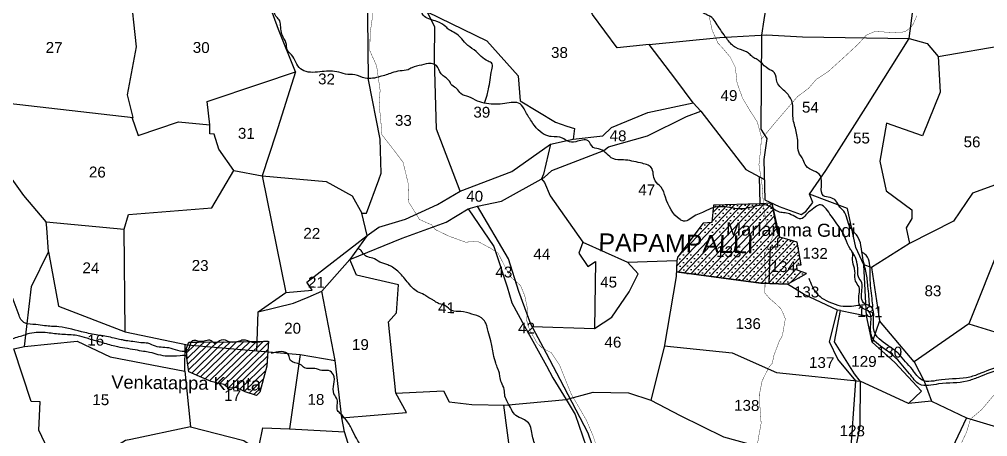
# Model space of a CAD drawing. Header units: feet. Extents: x 751091 to 766702, y 1607162 to 1618807.
# Drawn here: x 754263 to 756866, y 1615903 to 1617025 of the extents above; entities that cross this region are included whole.
import ezdxf
from ezdxf.enums import TextEntityAlignment as Align

# ---------------------------------------------------------------- set-up
doc = ezdxf.new("R2010")
doc.units = ezdxf.units.FT
doc.header["$LTSCALE"] = 15
doc.header["$MEASUREMENT"] = 0
doc.linetypes.add('HIDDEN2', pattern=[0.1875, 0.125, -0.0625])
for name, color, linetype in [('PLOT', 7, 'Continuous'), ('ROADS', 6, 'Continuous'), ('TANKS-STREAM', 4, 'Continuous'), ('VILLAGE', 30, 'Continuous')]:
    doc.layers.add(name, color=color, linetype=linetype)
doc.styles.get("Standard").update_dxf_attribs({"font": 'arial.ttf'})
pattern_1 = [(44.195984, (-2315.616, 53486.583), (-8.48262893, 8.72410213), [])]

msp = doc.modelspace()

# ---------------------------------------------------------------- hatches: boundary and pattern name
at = {"layer": 'TANKS-STREAM'}
h = msp.add_hatch(dxfattribs=at)
h.set_pattern_fill('ANSI31', color=256, scale=97.345554, angle=-0.804)
h.set_pattern_definition(pattern_1)
edge = h.paths.add_edge_path()
edge.add_line((754901.8, 1616133.7), (754902.5, 1616156.5))
edge.add_spline(control_points=[(754902.5, 1616156.5), (754898.1, 1616155.9), (754890.7, 1616155.2), (754883.4, 1616158), (754880.5, 1616159.2)], knot_values=[29.354845, 29.354845, 29.354845, 29.354845, 42.916784, 52.279915, 52.279915, 52.279915, 52.279915], degree=3, periodic=0)
edge.add_line((754880.5, 1616159.2), (754851.3, 1616158.7))
edge.add_spline(control_points=[(754851.3, 1616158.7), (754843.8, 1616156.5), (754835.3, 1616155.2), (754827, 1616158), (754826.2, 1616158.4)], knot_values=[83.383857, 83.383857, 83.383857, 83.383857, 106.552493, 109.225445, 109.225445, 109.225445, 109.225445], degree=3, periodic=0)
edge.add_line((754826.2, 1616158.4), (754797.8, 1616157.9))
edge.add_spline(control_points=[(754797.8, 1616157.9), (754794.2, 1616155.2), (754788.8, 1616151.3), (754784.3, 1616156), (754782.5, 1616157.7)], knot_values=[139.535153, 139.535153, 139.535153, 139.535153, 151.584289, 158.690748, 158.690748, 158.690748, 158.690748], degree=3, periodic=0)
edge.add_line((754782.5, 1616157.7), (754744.5, 1616157.1))
edge.add_line((754744.5, 1616157.1), (754724.6, 1616157.3))
edge.add_spline(control_points=[(754724.6, 1616157.3), (754724, 1616156.5), (754722.6, 1616153.8), (754721.8, 1616151), (754721.4, 1616149.2)], knot_values=[220.557822, 220.557822, 220.557822, 220.557822, 223.591594, 229.370625, 229.370625, 229.370625, 229.370625], degree=3, periodic=0)
edge.add_line((754721.4, 1616149.2), (754901.8, 1616133.7))
h = msp.add_hatch(dxfattribs=at)
h.set_pattern_fill('ANSI31', color=256, scale=97.345554, angle=-0.804)
h.set_pattern_definition(pattern_1)
h.paths.add_polyline_path([(754932.8, 1616159.9), (754902.6, 1616159.5), (754901.8, 1616133.7), (754930.8, 1616131.2)])
h = msp.add_hatch(dxfattribs=at)
h.set_pattern_fill('ANSI31', color=256, scale=97.345554, angle=-0.804)
h.set_pattern_definition(pattern_1)
edge = h.paths.add_edge_path()
edge.add_line((754812.8, 1616043), (754825.2, 1616033.8))
edge.add_line((754825.2, 1616033.8), (754845.9, 1616035.4))
edge.add_line((754845.9, 1616035.4), (754870.4, 1616023.8))
edge.add_line((754870.4, 1616023.8), (754900.3, 1616013.6))
edge.add_line((754900.3, 1616013.6), (754909.5, 1616023))
edge.add_line((754909.5, 1616023), (754928, 1616092.7))
edge.add_line((754928, 1616092.7), (754930.8, 1616131.2))
edge.add_line((754930.8, 1616131.2), (754901.8, 1616133.7))
edge.add_line((754901.8, 1616133.7), (754721.4, 1616149.2))
edge.add_spline(control_points=[(754721.4, 1616149.2), (754720.8, 1616146.9), (754719.7, 1616142), (754716, 1616136.5), (754713.3, 1616134.5), (754712.5, 1616134)], knot_values=[229.370625, 229.370625, 229.370625, 229.370625, 236.878265, 244.990757, 248.208647, 248.208647, 248.208647, 248.208647], degree=3, periodic=0)
edge.add_line((754712.5, 1616134), (754713, 1616119.2))
edge.add_spline(control_points=[(754713, 1616119.2), (754713.3, 1616118.7), (754713.7, 1616117.3), (754713.3, 1616115.5), (754713.1, 1616114.5)], knot_values=[1130.168876, 1130.168876, 1130.168876, 1130.168876, 1132.603369, 1135.516739, 1135.516739, 1135.516739, 1135.516739], degree=3, periodic=0)
edge.add_line((754713.1, 1616114.5), (754718.5, 1616077.6))
edge.add_line((754718.5, 1616077.6), (754747.1, 1616064.9))
edge.add_line((754747.1, 1616064.9), (754778.4, 1616051.1))
edge.add_line((754778.4, 1616051.1), (754812.8, 1616043))
at = {"layer": 'VILLAGE', "linetype": 'Continuous'}
h = msp.add_hatch(dxfattribs=at)
h.set_pattern_fill('SACNCR', color=256, scale=150, angle=1.53032, style=0)
h.paths.add_polyline_path([(756253.7, 1616529.1), (756128.7, 1616525.3), (756124.4, 1616478.7), (756100.6, 1616477.1), (756032.7, 1616386.3), (756030, 1616376.7), (756029.1, 1616346), (756255.8, 1616315.5), (756327.2, 1616312.8), (756378.6, 1616341.4), (756353.2, 1616350.3), (756352.8, 1616364.8), (756364, 1616365.2), (756353.8, 1616426.2), (756306.8, 1616439.3), (756286.3, 1616530.5)])
h.paths.add_polyline_path([(755807, 1616389.9), (756248.4, 1616383.8), (756249.4, 1616455.7), (755808, 1616461.9)], flags=9)

# ---------------------------------------------------------------- linework, layer by layer
at = {"layer": 'PLOT'}
for points in [[(756286.5, 1617411.7), (756293.3, 1617207.6), (756264.2, 1617023.5), (756257.8, 1616982.9), (756255.9, 1616729.4), (756271.9, 1616704.6), (756264.2, 1616648.6), (756267.1, 1616539.5), (756305.5, 1616521.5), (756364.2, 1616500.2), (756377.2, 1616508.1), (756396, 1616532.4), (756386.5, 1616555)], [(755955.8, 1616957.1), (756146.1, 1616976.6), (756271.1, 1616983.6), (756367.6, 1616977.9), (756654.9, 1616974), (756671.7, 1617104.3), (756726.9, 1617168.2), (756688, 1617222.1), (756681.1, 1617282.5), (756730.4, 1617401)], [(755005.7, 1616883.8), (754952.5, 1616716), (754915.8, 1616604.7), (755087.9, 1616589.3), (755158, 1616550.6), (755183.7, 1616504.3), (755196.2, 1616503.7), (755229, 1616593.2), (755235.5, 1616611.1), (755232.8, 1616702.8), (755201.9, 1616862.8), (755198.5, 1617117.1), (755197.5, 1617204.1)], [(755271.5, 1617174.5), (755273.4, 1617140), (755358.8, 1617045.5), (755519.8, 1616967.6), (755603.8, 1616872.8), (755609.4, 1616806.4), (755704, 1616749), (755734.2, 1616737.8), (755755.1, 1616731.8), (755752, 1616703.3), (755831.2, 1616712.2), (755854.5, 1616734), (755952.5, 1616775), (756074.2, 1616800.3), (756027.9, 1616863.7), (755955.8, 1616957.1), (755869.5, 1616948.3), (755803.5, 1617038.4), (755770.6, 1617108.6), (755716.7, 1617172.4)], [(754565.4, 1616761.9), (754582.1, 1616712.5), (754690.7, 1616749.3), (754775.1, 1616741.3), (754767.7, 1616803.8), (754911.7, 1616852.2), (755005.7, 1616883.8), (754959.7, 1616997.5), (754898.4, 1617165.4)], [(753822.1, 1616743.5), (753998.3, 1616681.8), (754133.5, 1616682.7), (754110, 1616812), (754201.2, 1616803.2), (754568.9, 1616761.5), (754554, 1616821.9), (754578.2, 1616951.1), (754560.6, 1617110.3)], [(755197.9, 1616443.7), (755229.7, 1616466.3), (755300.8, 1616487.4), (755386.9, 1616527.4), (755447.6, 1616562.7), (755384.5, 1616729.8), (755378.6, 1616918.2), (755380, 1617005.2), (755358.8, 1617045.5)], [(756654.9, 1616974), (756703, 1616959.8), (756732.5, 1616925.2), (756919.7, 1616957.1), (756998.3, 1617016.4)], [(756919.7, 1616957.1), (757000.3, 1616823.6), (757057.5, 1616728), (757039.4, 1616625.2), (757022.6, 1616594.6), (756977.6, 1616573.3), (756906.3, 1616587.6), (756824.9, 1616557.3), (756773.7, 1616482), (756655.4, 1616422.5), (756553.6, 1616357.9), (756532.9, 1616364.7), (756511, 1616411.2), (756489.3, 1616516.1), (756386.5, 1616555), (756430.3, 1616618.7), (756538, 1616788.1), (756654.9, 1616974)], [(756732.5, 1616925.2), (756737.9, 1616829), (756690.4, 1616712.2), (756593.3, 1616746), (756575.8, 1616644.1), (756592.4, 1616563.8), (756661.8, 1616512.5), (756661.9, 1616489.8), (756647, 1616464.5), (756655.4, 1616422.5)], [(754547.1, 1616185), (754715.4, 1616149.7), (754901.8, 1616133.7), (754905.1, 1616238.7), (755000.2, 1616261.7), (755039.2, 1616278.4), (755076, 1616294.3), (755151.4, 1616379.8), (755292.3, 1616436.4), (755410.2, 1616480.1), (755469.1, 1616515.2), (755494.1, 1616523), (755559.2, 1616536.4), (755673.2, 1616600.1), (755694.1, 1616618.3), (755833.8, 1616672.8), (755846.1, 1616682.6), (755951.3, 1616711.9), (756055.9, 1616763.5), (756094.4, 1616778.6), (756074.2, 1616800.3)], [(756094.4, 1616778.6), (756215.9, 1616621.6), (756265.7, 1616594.1)], [(754839.1, 1616619.1), (754799.4, 1616676.1), (754787.1, 1616716.3), (754775.2, 1616717.7), (754775.1, 1616741.3)], [(754248.5, 1616139), (754276.6, 1616145.5), (754295.4, 1616307), (754341.2, 1616400), (754336.7, 1616464.7), (754335.6, 1616480.5), (754275.3, 1616551.5), (754243.9, 1616595.5), (754208.9, 1616612.8), (754197.5, 1616651.8), (754133.5, 1616682.7)], [(755447.6, 1616562.7), (755586.3, 1616616.2), (755690.8, 1616689.4), (755752, 1616703.3)], [(755690.8, 1616689.4), (755671.8, 1616608.5), (755666.5, 1616596.4), (755674.9, 1616586.1), (755689.6, 1616550.7), (755778, 1616426.4), (755897.5, 1616372.5), (756030, 1616376.7)], [(754335.6, 1616480.5), (754544.6, 1616461.3), (754556.3, 1616500.6), (754780.3, 1616518.2), (754839.1, 1616619.1), (754915.8, 1616604.7)], [(754915.8, 1616604.7), (754979.1, 1616290.2)], [(756251.4, 1616601.9), (756253.7, 1616529.1), (756128.7, 1616525.3), (756124.4, 1616478.7), (756100.6, 1616477.1), (756032.7, 1616386.3), (756030, 1616376.7), (756028.7, 1616333.6), (755995.9, 1616143.4), (755960, 1616001.4), (756038.9, 1615959.6), (756155.8, 1615902.7), (756308.9, 1615860.4), (756414.8, 1615824.2), (756433, 1615803.2), (756496.2, 1615837.6), (756511.1, 1616053.2), (756463.3, 1616111.3), (756440.5, 1616157.8), (756461.8, 1616242.7), (756372.4, 1616285.6), (756327.2, 1616312.8), (756255.8, 1616315.5), (756029.1, 1616346)], [(756977.6, 1616573.3), (756951.2, 1616503), (756941.1, 1616472.2), (756929.4, 1616420.8), (756902.1, 1616424.3), (756815, 1616206), (756885.2, 1616184.7), (756983.1, 1616139.3), (757060.7, 1616277.1), (757152.9, 1616233.7), (757187, 1616144.9), (757275.9, 1616142), (757346.2, 1616308), (757413.4, 1616400.7)], [(755469.1, 1616515.2), (755538.1, 1616414.3), (755574.5, 1616306), (755586.6, 1616263.2), (755620.9, 1616200.1), (755680.3, 1616093.1), (755696.6, 1616061.3), (755732.6, 1616003.3), (755757, 1615962.9), (755786.1, 1615876.2), (755831.6, 1615752.9), (755843.2, 1615678.6), (755868.2, 1615558.8), (755927.9, 1615496.4), (755936.9, 1615505.1), (755879.8, 1615581), (755844.6, 1615758.7), (755792.3, 1615912.1), (755716.4, 1616056.8), (755671, 1616143.2), (755638.2, 1616205.6), (755605.9, 1616293), (755578.1, 1616380.9), (755494.1, 1616523)], [(756327.2, 1616312.8), (756378.6, 1616341.4), (756353.2, 1616350.3), (756352.8, 1616364.8), (756364, 1616365.2), (756353.8, 1616426.2), (756306.8, 1616439.3), (756300.9, 1616451.4), (756286.3, 1616530.5)], [(754905.1, 1616238.7), (754979.1, 1616290.2), (755050.1, 1616297.3), (755035.4, 1616318.1), (755197.9, 1616443.7), (755183.7, 1616504.3)], [(754341.2, 1616400), (754368.6, 1616253.8), (754547.1, 1616185), (754544.6, 1616461.3)], [(755197.9, 1616443.7), (755151.4, 1616379.8)], [(755778, 1616426.4), (755766.9, 1616396), (755791.1, 1616360.6), (755811.2, 1616374.4), (755809.2, 1616194.1), (755855.1, 1616224), (755902.1, 1616292.7), (755926.5, 1616340.6), (755897.5, 1616372.5)], [(756306.8, 1616439.3), (756300.8, 1616434), (756300.6, 1616412.5), (756280.9, 1616412.7), (756277.3, 1616314.7)], [(755129.5, 1615953.5), (755303.5, 1615968.1), (755274.6, 1616019.9), (755255.4, 1616212), (755276.5, 1616236.3), (755282.2, 1616311.6), (755169.1, 1616337.2), (755151.4, 1616379.8)], [(756470.4, 1616242.2), (756540.1, 1616228.3), (756532.9, 1616364.7)], [(756553.6, 1616357.9), (756574.5, 1616214.1), (756555.6, 1616157), (756540.1, 1616228.3)], [(754722.8, 1615929.6), (754866.3, 1615893.1), (754897.6, 1615871.3), (754908, 1615878), (754917.7, 1615926.8), (754989.3, 1615923.8), (755136.7, 1615915.9), (755129.5, 1615953.5), (755111.7, 1616108.2), (755076, 1616294.3)], [(755996.6, 1616147.2), (756179.3, 1616128), (756298.3, 1616075.3), (756523, 1616052.1), (756508.1, 1616071.5), (756453.6, 1616157.6), (756470.4, 1616242.2), (756461.8, 1616242.7)], [(756815, 1616206), (756667.7, 1616103.9), (756574.5, 1616214.1)], [(755641.5, 1616199.4), (755809.2, 1616194.1)], [(754276.6, 1616145.5), (754418.2, 1616159.8), (754506.9, 1616117.7), (754707.8, 1616079.1), (754708.9, 1616151.1)], [(753899, 1616124.3), (753908.5, 1616040.4), (753915.3, 1616023.4), (753988.9, 1616020.6), (753969, 1615952.1), (754063.9, 1615806.7), (754339.9, 1615869.7), (754315.4, 1615920.4), (754319.4, 1615996.6), (754294.8, 1615997.9), (754248.5, 1616139)], [(754901.8, 1616133.7), (755017.8, 1616123.6), (755111.7, 1616108.2)], [(756555.6, 1616157), (756615.9, 1616102.8), (756688, 1616025.2), (756652.7, 1615992.5), (756523, 1616052.1), (756522.3, 1615931.5), (756502.7, 1615830)], [(756714.5, 1615998.1), (756808.9, 1615953.6), (756963.3, 1615907), (756999.6, 1615933.4), (756981.4, 1616020.5), (757009.5, 1616020.6), (757137.6, 1615970.8), (757176.3, 1615934.9), (757193.6, 1615946.2), (757187, 1616144.9)], [(755017.8, 1616123.6), (754989.3, 1615923.8)], [(756667.7, 1616103.9), (756694.8, 1616052.2), (756714.5, 1615998.1), (756652.7, 1615992.5)], [(754707.8, 1616079.1), (754722.8, 1615929.6), (754562.5, 1615895.3), (754548.3, 1615892.3), (754447.7, 1615830.7), (754339.9, 1615869.7)], [(755274.6, 1616019.9), (755403.4, 1616026.2), (755418.1, 1615996.7), (755479.2, 1615989.3), (755568.3, 1615988), (755732.6, 1616003.3), (755805, 1616022.7), (755899.9, 1616021), (755960, 1616001.4)], [(755288.1, 1615616.2), (755356.7, 1615668.6), (755384.6, 1615683.4), (755412.4, 1615690.1), (755421.9, 1615734.3), (755522.2, 1615665.8), (755537.5, 1615667.2), (755551.9, 1615699.8), (755569.1, 1615697.9), (755598.9, 1615730.2), (755565.2, 1615988.1)], [(756808.9, 1615953.6), (756709.7, 1615743.2), (756752.5, 1615548.2), (756723.1, 1615333.7), (756522.4, 1615335.9), (756489.7, 1615362.8)], [(755558.4, 1615155.9), (755575.6, 1615352.1), (755581.2, 1615416.5), (755737.5, 1615389.4), (755844.1, 1615370.5), (755800, 1615469.6), (755804.3, 1615538.9), (755746.8, 1615598), (755653.2, 1615615.9), (755544.4, 1615584.7), (755546.7, 1615474.3), (755503.1, 1615469.5), (755379, 1615433.1), (755320.7, 1615458.9), (755289.8, 1615477.6), (755324, 1615553.3), (755322.3, 1615597.7), (755302.6, 1615613.5), (755165.3, 1615638.8), (755159.4, 1615744.9), (755174.2, 1615818.1), (755164.9, 1615827.6), (755136.7, 1615915.9)]]:
    msp.add_lwpolyline(points, dxfattribs=at)
at = {"layer": 'ROADS', "linetype": 'HIDDEN2', "ltscale": 10, "const_width": 1}
for points in [[(755214.8, 1617050.7), (755205.8, 1616987.5), (755205.1, 1616940.5), (755223.3, 1616900), (755232.7, 1616834.2), (755230.2, 1616794.3), (755234.2, 1616756.9), (755237.4, 1616715.1), (755269.2, 1616674.3), (755294.5, 1616640.5), (755307.9, 1616584.9), (755309.7, 1616533.4), (755338.7, 1616486.9), (755371.4, 1616472.3), (755380.9, 1616459.9), (755418, 1616442), (755462.2, 1616426), (755495.1, 1616428.1), (755532.2, 1616408.2), (755550.1, 1616395.8), (755569.2, 1616358.6), (755583.2, 1616332.9), (755610.1, 1616309.3), (755621.5, 1616281.9), (755629.2, 1616244.6), (755626.6, 1616215.8), (755634.2, 1616191), (755655, 1616154.1), (755669.4, 1616140.6), (755692.4, 1616129.2), (755715.1, 1616095.3), (755746.1, 1616018), (755766.3, 1615983.3), (755786.6, 1615948.1), (755804.4, 1615906.9), (755831.5, 1615825.8)], [(756116.3, 1617036.3), (756125.2, 1616995.8), (756140.4, 1616961.7), (756153.2, 1616947.9), (756173.8, 1616923.6), (756187.5, 1616895.8), (756192.2, 1616853.7), (756206.7, 1616813.4), (756227.7, 1616778.1), (756246.6, 1616748.9), (756257.1, 1616710.1), (756256.1, 1616679.9), (756250.8, 1616634.4), (756259.4, 1616579.5), (756263.3, 1616521.9), (756270.6, 1616479.5), (756288.9, 1616442.5), (756276.5, 1616415), (756266.3, 1616394.3), (756266, 1616377.6), (756267.7, 1616346.8), (756267.3, 1616318.3), (756266.9, 1616289.1), (756279.7, 1616274.3), (756295.7, 1616260.5), (756309.7, 1616247.3), (756315.8, 1616234.7), (756321.8, 1616220), (756313.9, 1616174.7), (756304.8, 1616158.3), (756290.6, 1616119.9), (756287.2, 1616101.2), (756278.2, 1616089.8), (756267.5, 1616069.6), (756259.4, 1616052.5), (756252.7, 1616019.5), (756253.7, 1615981.4), (756256.8, 1615939.1), (756251.1, 1615908.4), (756247.1, 1615884.4)], [(756675.3, 1617035.3), (756665.9, 1617012.8), (756658.5, 1617002.4), (756645, 1616993), (756627.7, 1616988.7), (756600.6, 1616990.3), (756562.9, 1616992.6), (756539.3, 1616982.5), (756517.6, 1616958.5), (756480.5, 1616924.1), (756459, 1616904.6), (756436.9, 1616884.6), (756404.5, 1616863.3), (756384.1, 1616839.4), (756355.1, 1616818), (756318.3, 1616775.2), (756296.7, 1616750), (756266.2, 1616713.5), (756256.8, 1616702.3)], [(756795.5, 1615886.5), (756808.9, 1615915.3), (756819.5, 1615950.4), (756848.8, 1615975), (756891.6, 1616025.6)]]:
    msp.add_lwpolyline(points, dxfattribs=at)
at = {"layer": 'TANKS-STREAM'}
msp.add_lwpolyline([(754718.5, 1616157.3), (754744.5, 1616157.1), (754826.2, 1616158.4), (754932.8, 1616159.9), (754928, 1616092.7), (754909.5, 1616023), (754900.3, 1616013.6), (754870.4, 1616023.8), (754845.9, 1616035.4), (754825.2, 1616033.8), (754812.8, 1616043), (754778.4, 1616051.1), (754747.1, 1616064.9), (754718.5, 1616077.6), (754713.1, 1616114.5), (754712.3, 1616141.3), (754718.5, 1616157.3)], dxfattribs=at)
for points in [[(755513.4, 1616800.3), (755520.3, 1616821.2), (755524.2, 1616837.6), (755532.9, 1616889.4), (755533.6, 1616905.8), (755522.9, 1616912.8), (755504.6, 1616925.1), (755490.7, 1616938.7), (755468.3, 1616955.2), (755452, 1616972.9), (755434.3, 1616988.3), (755418.3, 1616997.3), (755409.6, 1617004.8), (755385.5, 1617019.4), (755352.1, 1617032.8), (755340.1, 1617051.1), (755336.5, 1617057.8), (755321.3, 1617074.2), (755298.4, 1617093.6), (755281.9, 1617106.9), (755267.4, 1617118.4), (755254.7, 1617136.5), (755234.3, 1617168.2), (755220, 1617186.7), (755208.1, 1617211.2), (755208.4, 1617231.1), (755208.6, 1617292.3), (755201.2, 1617320.9), (755196.4, 1617345), (755176.7, 1617376.4), (755176.3, 1617396.5), (755163.2, 1617435), (755159, 1617457.1), (755151.5, 1617480.6), (755149.1, 1617495.5), (755143, 1617520.3), (755139.5, 1617547.6)], [(756548.6, 1616253), (756544, 1616307.6), (756539.1, 1616343.2), (756530.3, 1616382.7), (756525.1, 1616417), (756515.2, 1616442.9), (756496.2, 1616465.7), (756478.9, 1616509.4), (756468.3, 1616520.3), (756457.7, 1616537.4), (756441.9, 1616546), (756424.1, 1616551), (756416.4, 1616604.5), (756377.8, 1616630.8), (756370.1, 1616647.4), (756357.7, 1616668.2), (756355.6, 1616691.1), (756350, 1616727.8), (756342.1, 1616764.9), (756340.3, 1616802.5), (756323.7, 1616828.5), (756300.2, 1616855.5), (756292.1, 1616881.9), (756275.7, 1616892.2), (756255.3, 1616909.9), (756246, 1616917), (756234.4, 1616923.8), (756224.7, 1616932.8), (756214.9, 1616938.6), (756188.7, 1616949.2), (756177.1, 1616957.9), (756157.3, 1616983.4), (756144, 1617002.4), (756120.3, 1617032.5), (756108.1, 1617038.8), (756096.5, 1617045), (756080.3, 1617059.3), (756070.6, 1617070.7), (756054.3, 1617079.8), (756028.9, 1617113.5), (756018.8, 1617124.9), (755976.9, 1617155.5), (755927.1, 1617221.7), (755915.4, 1617236.4), (755902.5, 1617261.1), (755889.6, 1617285.7), (755858.9, 1617318.6), (755853.1, 1617333.2), (755859.8, 1617340.4), (755831.7, 1617368.6), (755811.9, 1617373.5), (755795.6, 1617388.3), (755789.1, 1617408.6), (755789.3, 1617420.5), (755780.2, 1617431.2), (755754.2, 1617422.3), (755748.9, 1617421.8), (755731, 1617421.3), (755711.7, 1617417), (755688.5, 1617416), (755671.3, 1617416.2), (755654.1, 1617415.8), (755631.6, 1617417.4), (755613, 1617417.7)], [(757246.6, 1615629.9), (757215, 1615636.6), (757215.5, 1615677.1), (757203.6, 1615732.9), (757205.2, 1615756), (757200, 1615768), (757193.7, 1615792.9), (757204.5, 1615822.9), (757216.2, 1615848.5), (757220.6, 1615868.9), (757188.3, 1615889.5), (757186, 1615918.9), (757185, 1615940.5), (757164.5, 1615961.1), (757132.3, 1615985.6), (757075.7, 1616014.1), (757030.9, 1616027), (756993.8, 1616058.1), (756973.1, 1616073.4), (756945.4, 1616086.1), (756903.5, 1616084), (756840, 1616062.4), (756810.3, 1616052.1), (756733.8, 1616044.6), (756682.3, 1616043.8), (756655.7, 1616072.1), (756637.3, 1616093.4), (756619, 1616114.4), (756596.1, 1616133.1), (756554.5, 1616171.1), (756551.7, 1616210.4), (756545.5, 1616240.7), (756527.6, 1616249), (756520.1, 1616286.7), (756519.9, 1616305.6), (756510.6, 1616321.4), (756509.1, 1616343.6), (756507.3, 1616356), (756502.4, 1616378.7), (756501.8, 1616399.5), (756496.2, 1616407.7), (756483.9, 1616435.2), (756441.7, 1616501.5), (756412.6, 1616526.1), (756398.8, 1616517.3), (756380.4, 1616503.2), (756367.4, 1616489.7), (756333.2, 1616501.8), (756302.4, 1616508.2), (756279.9, 1616522.3), (756201.1, 1616515.2), (756171.7, 1616519.3), (756121.4, 1616516.3), (756099.2, 1616505.5), (756081.4, 1616498.6), (756048.4, 1616482.6), (756039.1, 1616486.9), (755999.8, 1616546.9), (755987.7, 1616573.9), (755971.9, 1616591.3), (755961.6, 1616626.6), (755932.6, 1616638.9), (755886.8, 1616647.3), (755858.3, 1616650.7), (755824.7, 1616675.5), (755805.7, 1616680.6), (755791.7, 1616698.6), (755758.3, 1616696.1), (755736.8, 1616697.6), (755723.2, 1616705.5), (755692.3, 1616710.1), (755680.4, 1616712.7), (755639.3, 1616751.3), (755622.3, 1616779.4), (755609.1, 1616797.5), (755568, 1616798.9), (755519, 1616798.5), (755494.5, 1616805.5), (755471.5, 1616816.4), (755449.6, 1616825.5), (755439.2, 1616838.5), (755425.6, 1616847.8), (755419, 1616859.1), (755396.9, 1616878.5), (755384, 1616900.7), (755369.6, 1616906.1), (755344.2, 1616902.2), (755317.8, 1616895.1), (755307.9, 1616889.6), (755286.3, 1616886.6), (755264.2, 1616880.9), (755232.6, 1616871), (755192.7, 1616866.9), (755165.1, 1616875.7), (755139.9, 1616877.9), (755116, 1616884.3), (755070.8, 1616884), (755022.9, 1616889.2), (755008.9, 1616904.4), (754998, 1616925.5), (754983.2, 1616942.9), (754979.7, 1616962.5), (754973.9, 1616973.8), (754967.4, 1616989.6), (754965.4, 1617009.1), (754961.1, 1617024.1), (754952.3, 1617034), (754944.6, 1617079.5), (754922, 1617122.5), (754906.2, 1617171.4), (754895.3, 1617195.5), (754873.7, 1617206.3), (754858.2, 1617227.5), (754843.3, 1617235.2), (754826.2, 1617239.2), (754812, 1617244.6), (754787.3, 1617247.2), (754770.2, 1617256.5), (754763.5, 1617261), (754751.5, 1617265), (754726.2, 1617277.3), (754717.3, 1617283.4), (754676, 1617278.7), (754643.7, 1617274.7), (754620.4, 1617269.8), (754609.2, 1617269.2), (754602.5, 1617273), (754588.3, 1617275.5), (754532.9, 1617312.7), (754495.3, 1617334.8), (754482.3, 1617345.5), (754472.6, 1617363), (754456.4, 1617376.3), (754448.8, 1617393.8)], [(754931.1, 1616159), (754909.1, 1616157.5), (754889.4, 1616156.3), (754864.3, 1616162.8), (754858.4, 1616161.1), (754828.7, 1616157.5), (754805.8, 1616162.9), (754787.8, 1616153.7), (754778.7, 1616160.8), (754763.8, 1616161), (754748, 1616159), (754727.6, 1616160.4), (754723.1, 1616154.6), (754719.3, 1616142.3), (754714.8, 1616135.7), (754670.8, 1616140.4), (754628.9, 1616146.1), (754608.5, 1616154), (754589.9, 1616155.4), (754568.4, 1616158.6), (754550.5, 1616161.1), (754540, 1616163), (754532.7, 1616164.6), (754518.1, 1616167.7), (754497.4, 1616172.4), (754479.5, 1616175.2), (754439, 1616183.1), (754368.9, 1616198.4), (754330.9, 1616201.1), (754307.6, 1616204.3), (754277.3, 1616208.8), (754269.4, 1616215.1), (754262.2, 1616229), (754240.2, 1616285.8), (754232.1, 1616304.9), (754231.2, 1616319.8), (754223.9, 1616342.9), (754218, 1616371.3), (754218.7, 1616390.3), (754208.2, 1616399.9), (754202.5, 1616412.8), (754191.4, 1616423.5), (754177, 1616437.6), (754161, 1616469.2), (754143.5, 1616509.1), (754131.3, 1616521.3), (754116.8, 1616556.9), (754107.5, 1616572.4), (754101.5, 1616585.6), (754096.5, 1616594.8), (754082.9, 1616616.8), (754071.8, 1616633.7), (754064.3, 1616644), (754057.1, 1616654.7), (754048.1, 1616663.2), (754042, 1616671), (754033.5, 1616692.6), (754030, 1616703.6), (754027.2, 1616712.4), (754027.4, 1616721.9), (754013.6, 1616761.8), (753995.7, 1616783.6), (753986.7, 1616794.7), (753927.7, 1616808.3), (753924.4, 1616830.6), (753921.4, 1616856.5), (753918.4, 1616871.9), (753912.9, 1616901.5), (753908.4, 1616921.6), (753907.4, 1616927.8), (753921.4, 1616930.9), (753934.6, 1616935.5), (753940.1, 1616940.1), (753958.1, 1616945), (753970.3, 1616953.6), (753982, 1616957.4)], [(755682.3, 1615801.9), (755665.2, 1615838.7), (755654.3, 1615867.7), (755642.5, 1615904.3), (755631.2, 1615940.1), (755616.8, 1615950.4), (755597.5, 1615959.9), (755585.4, 1615976.3), (755575, 1615995.5), (755568.3, 1616012.1), (755566.2, 1616030), (755558.9, 1616048.6), (755554.6, 1616064.9), (755552.6, 1616076.4), (755548.8, 1616085.7), (755543.9, 1616100.9), (755537.2, 1616123.9), (755533.9, 1616143.6), (755530.2, 1616160.7), (755523.2, 1616186), (755519.5, 1616200.7), (755515.4, 1616210.8), (755504.9, 1616222.4), (755479, 1616232.8), (755449.6, 1616239.4), (755425.2, 1616242), (755406.9, 1616255.4), (755391.8, 1616260.4), (755382.6, 1616265), (755374.3, 1616271), (755360.6, 1616278.4), (755350.9, 1616284.7), (755333.1, 1616292.8), (755319.2, 1616304), (755292.8, 1616334.8), (755266, 1616358.4), (755253.1, 1616365), (755231.9, 1616372.6), (755212.7, 1616383), (755195.7, 1616387.7), (755187.7, 1616394.4), (755181.6, 1616403.3), (755173, 1616409.5)], [(756557.4, 1616251.4), (756554.8, 1616274.4), (756549.9, 1616330.7), (756548.4, 1616368.4), (756538.8, 1616390.7), (756527, 1616399.5)], [(756384.9, 1616329.6), (756406.3, 1616288), (756448.8, 1616261.5), (756477.2, 1616254), (756522.8, 1616256.9), (756538.4, 1616258.7)], [(753658.2, 1616039.2), (753683.7, 1616038.8), (753718.9, 1616051.7), (753754, 1616056.9), (753787.9, 1616067.9), (753815.3, 1616066.9), (753861.6, 1616059.2), (753885.7, 1616051.9), (753912.4, 1616049.6), (753930.9, 1616051.9), (753958.7, 1616078.9), (754003.6, 1616101.1), (754047.8, 1616110.8), (754083.5, 1616107.1), (754119.1, 1616106.6), (754136.4, 1616110.8), (754163.3, 1616124.5), (754179.3, 1616133.1), (754212.7, 1616147.9), (754240.9, 1616164.7), (754274.2, 1616175.7), (754290.8, 1616181.2), (754338.8, 1616183.1), (754377, 1616178.8), (754417.7, 1616175.6), (754444.3, 1616168.3), (754481.8, 1616157.6), (754519.8, 1616146.9), (754574.4, 1616137.2), (754596.7, 1616133.1), (754613.2, 1616130.3), (754635.4, 1616124.3), (754695, 1616121.4), (754713.5, 1616117.4), (754713.1, 1616114.5)], [(755723.5, 1615631.1), (755693.2, 1615637.5), (755665.2, 1615640.2), (755624.6, 1615631.3), (755594.2, 1615623.6), (755577.7, 1615618.3), (755551.3, 1615615.2), (755523, 1615624.6), (755491.7, 1615657.7), (755479, 1615673.9), (755468.1, 1615688.1), (755457.8, 1615707.6), (755424.4, 1615711.9), (755398.2, 1615704.6), (755393.5, 1615701.8), (755390.7, 1615690.4), (755387.3, 1615677.6), (755378.2, 1615675.3), (755363.1, 1615683.8), (755348.9, 1615700.4), (755332, 1615719.8), (755313.2, 1615736.1), (755275.3, 1615771.8), (755241.9, 1615800.9), (755219.4, 1615831.1), (755204.2, 1615848.2), (755183.5, 1615873.3), (755177.5, 1615884.6), (755168.8, 1615898.8), (755156.9, 1615923.1), (755140.9, 1615949), (755127.5, 1615963.7), (755118.3, 1615973.7), (755117.6, 1615988.7), (755117.3, 1616002.7), (755108.6, 1616018.5), (755107.4, 1616069.5), (755094.4, 1616080.5), (755076.2, 1616081.2), (755057, 1616086.2), (755029.2, 1616088), (755018.2, 1616097.1), (754992.1, 1616107.9), (754986.7, 1616122.6), (754967, 1616131.6), (754939.7, 1616126.9)]]:
    msp.add_spline(points, degree=3, dxfattribs=at)
msp.add_open_spline([(757254, 1615641), (757240.7, 1615641.2), (757210.8, 1615641.7), (757232.5, 1615698.1), (757204.6, 1615731.7), (757215.9, 1615764.5), (757205, 1615782.7), (757197.2, 1615806.3), (757212.1, 1615833.6), (757222.3, 1615856), (757236, 1615889.2), (757187.1, 1615892.7), (757193.8, 1615927.8), (757195.7, 1615955.5), (757167.7, 1615974.7), (757135, 1616002.1), (757089.9, 1616027.3), (757035, 1616032.9), (757007.7, 1616065.5), (756979.7, 1616085.8), (756949.9, 1616101.8), (756901.6, 1616095.1), (756858.8, 1616078), (756803.5, 1616056.1), (756751.8, 1616061.3), (756689.4, 1616043.8), (756665.9, 1616081.8), (756644.7, 1616104), (756626.7, 1616126.9), (756597.4, 1616149.7), (756555.6, 1616174.2), (756559.2, 1616217.1), (756560.8, 1616254.1), (756524.6, 1616258.6), (756526.3, 1616292), (756530.5, 1616317.3), (756514.2, 1616332.8), (756517.7, 1616351.8), (756514.3, 1616370.5), (756510.6, 1616387), (756503.5, 1616397), (756501.3, 1616400.1)], degree=3, knots=[0, 0, 0, 0, 33.175443, 74.814214, 133.419373, 157.203743, 170.672906, 197.053594, 229.814167, 258.78518, 280.179784, 319.461569, 349.753477, 372.041605, 401.81363, 443.414505, 508.473272, 556.434319, 606.12763, 632.558591, 663.867085, 706.91226, 775.884002, 808.110837, 887.111681, 940.007924, 979.864842, 1008.853309, 1037.438578, 1067.880932, 1125.72484, 1166.186323, 1198.011729, 1218.252637, 1257.762809, 1277.199229, 1295.94934, 1318.862646, 1331.641366, 1355.563679, 1366.473297, 1366.473297, 1366.473297, 1366.473297], dxfattribs=at)
at = {"layer": 'VILLAGE', "linetype": 'Continuous'}
msp.add_lwpolyline([(756253.7, 1616529.1), (756128.7, 1616525.3), (756124.4, 1616478.7), (756100.6, 1616477.1), (756032.7, 1616386.3), (756030, 1616376.7), (756029.1, 1616346), (756255.8, 1616315.5), (756327.2, 1616312.8), (756378.6, 1616341.4), (756353.2, 1616350.3), (756352.8, 1616364.8), (756364, 1616365.2), (756353.8, 1616426.2), (756306.8, 1616439.3), (756286.3, 1616530.5), (756253.7, 1616529.1)], dxfattribs=at)

# ---------------------------------------------------------------- texts
at = {"layer": 'PLOT'}
for s, p in [('27', (754356.5, 1616949.4)), ('30', (754751.9, 1616949.4)), ('38', (755714.8, 1616935.9)), ('32', (755088.7, 1616864.7)), ('49', (756170.3, 1616820.4)), ('39', (755506.1, 1616775.4)), ('54', (756389.2, 1616788.9)), ('33', (755295.3, 1616753.4)), ('31', (754873.2, 1616718.5)), ('48', (755872.2, 1616712)), ('55', (756526.5, 1616706)), ('56', (756823.7, 1616695.7)), ('26', (754472.7, 1616614.5)), ('47', (755949.3, 1616566.8)), ('40', (755486.9, 1616549.5)), ('22', (755049.1, 1616449.7)), ('44', (755667.5, 1616394)), ('135', (756169.8, 1616400.4)), ('132', (756401.9, 1616396)), ('24', (754455.4, 1616356.8)), ('23', (754749, 1616363.3)), ('134', (756316.4, 1616360.1)), ('43', (755565.4, 1616345.8)), ('21', (755061.5, 1616318.1)), ('45', (755846.9, 1616318.8)), ('133', (756378.9, 1616292.3)), ('83', (756718.6, 1616295.2)), ('41', (755411.2, 1616249.8)), ('131', (756549.3, 1616239.1)), ('136', (756222.1, 1616207.2)), ('20', (754997.5, 1616194.6)), ('42', (755626.1, 1616195.1)), ('16', (754468.2, 1616162.5)), ('19', (755179.7, 1616150.7)), ('46', (755858.5, 1616157.3)), ('130', (756601.7, 1616130.7)), ('137', (756419.5, 1616102.2)), ('129', (756533.1, 1616105.4)), ('17', (754836.1, 1616013.4)), ('15', (754482, 1616002.4)), ('18', (755060.2, 1616003.1)), ('138', (756218.1, 1615987.1)), ('128', (756501.8, 1615918.8))]:
    msp.add_text(s, height=29.2, rotation=359.196, dxfattribs=at).set_placement(p, align=Align.MIDDLE_CENTER)
at = {"layer": 'PLOT', "color": 0}
for s, p in [('Marlamma Gudi', (756162.2, 1616444.2)), ('Venkatappa Kunta', (754510.1, 1616032.7))]:
    msp.add_text(s, height=35, rotation=359.196, dxfattribs=at).set_placement(p)
at = {"layer": 'VILLAGE'}
msp.add_text('PAPAMPALLI', height=48, rotation=359.196, dxfattribs=at).set_placement((755819.2, 1616401.8))

doc.saveas('drawing.dxf')
